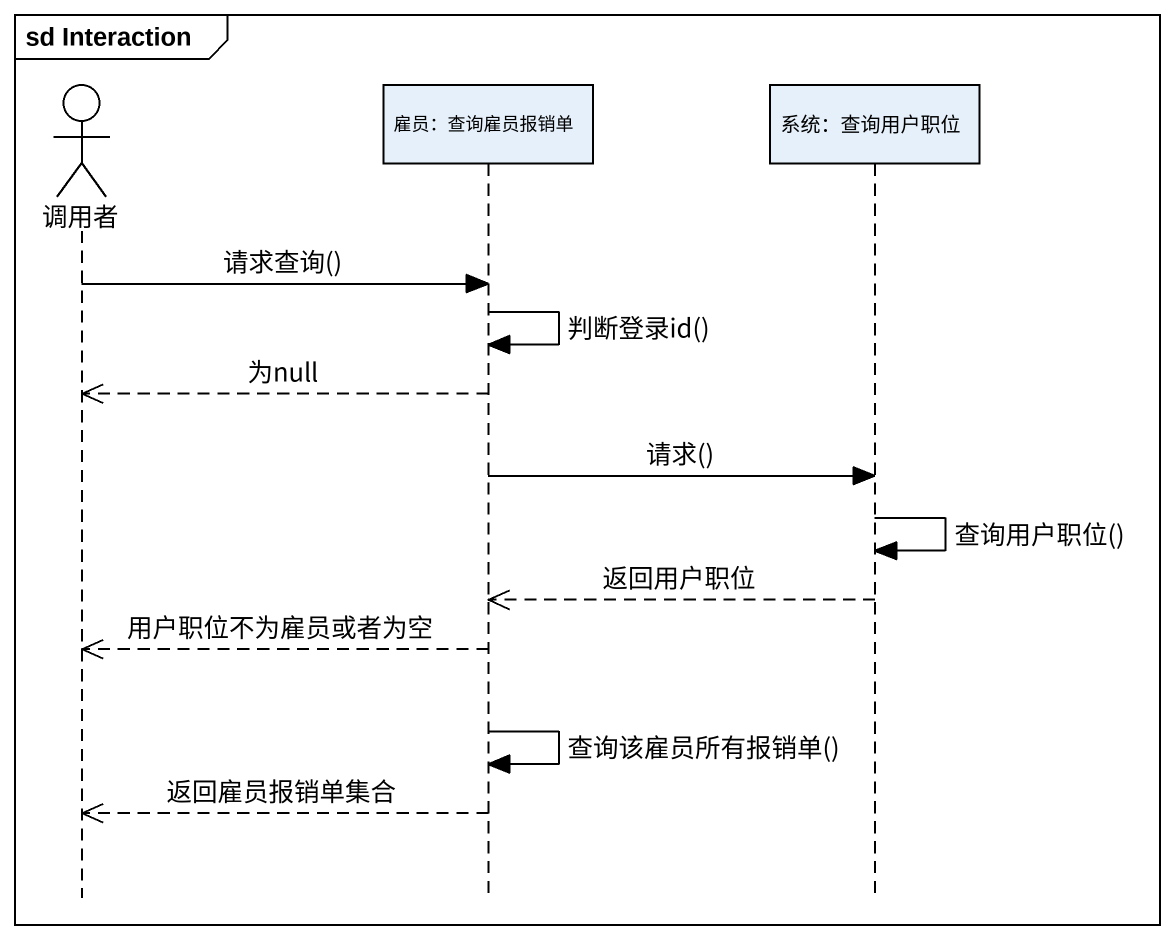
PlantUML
@startuml
mainframe sd Interaction
hide footbox
actor 调用者
participant "雇员：查询雇员报销单" as 雇员_查询雇员报销单
participant "系统：查询用户职位" as 系统_查询用户职位

调用者 -> 雇员_查询雇员报销单 : 请求查询()
雇员_查询雇员报销单 -> 雇员_查询雇员报销单 : 判断登录id()
雇员_查询雇员报销单 -->> 调用者 : 为null
雇员_查询雇员报销单 -> 系统_查询用户职位 : 请求()
系统_查询用户职位 -> 系统_查询用户职位 : 查询用户职位()
系统_查询用户职位 -->> 雇员_查询雇员报销单 : 返回用户职位
雇员_查询雇员报销单 -->> 调用者 : 用户职位不为雇员或者为空
雇员_查询雇员报销单 -> 雇员_查询雇员报销单 : 查询该雇员所有报销单()
雇员_查询雇员报销单 -->> 调用者 : 返回雇员报销单集合
@enduml
